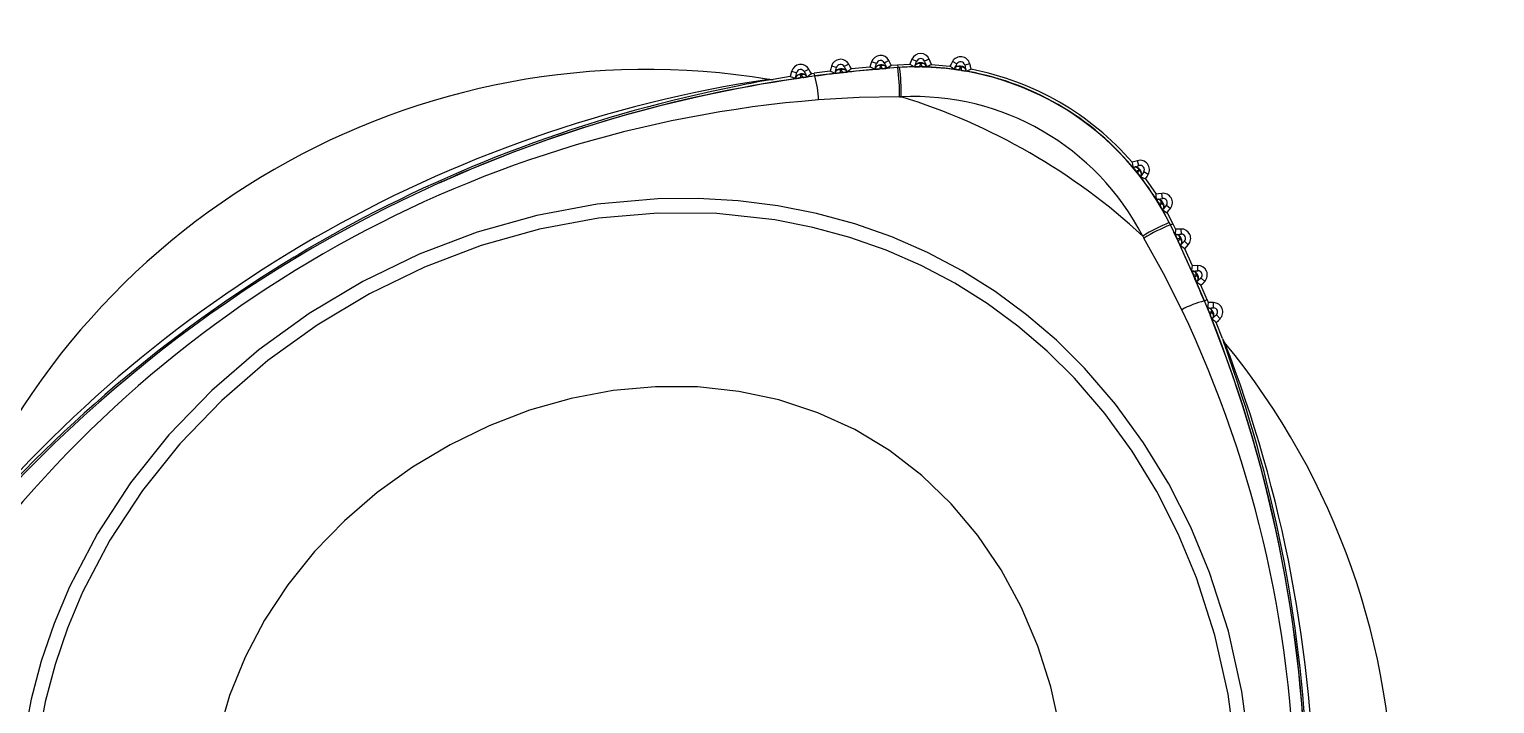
# Model space of a CAD drawing. Extents: x 408 to 498, y 628 to 778.
# Drawn here: x 439.228 to 443.537, y 652.094 to 654.078 of the extents above; entities that cross this region are included whole.
import ezdxf

# ---------------------------------------------------------------- set-up
doc = ezdxf.new("R2010")
doc.units = 0
doc.header["$MEASUREMENT"] = 0
doc.layers.add('1', color=4, linetype='Continuous')
doc.layers.add('JET', color=3, linetype='Continuous')

# ---------------------------------------------------------------- blocks, each defined once
blk = doc.blocks.new('Diverter_1646301-1')
at = {"layer": '1', "color": 3, "linetype": 'Continuous'}
for p, q in [((0.5559294345224046, 2.200523259367529), (0.541324829902706, 2.20467607806048)), ((0.5919075988995814, 2.210551916848956), (0.5786438421236255, 2.203161762220653)), ((0.6543197412425172, 2.201974949264148), (0.5996602360071179, 2.196637370924307)), ((0.6735046196171623, 2.212421895246806), (0.6591375389202412, 2.217022042105516)), ((0.683297659820461, 2.196457999663089), (0.6861880597636514, 2.206006916019859)), ((0.7125719883075874, 2.198707253679515), (0.6859308827345814, 2.196375573948611)), ((0.6861880597636514, 2.206006916019859), (0.690706807562691, 2.197071645907528)), ((0.6964564411424305, 2.214362272831394), (0.7098473931156803, 2.221308765918252)), ((0.7023789193921246, 2.201742485282928), (0.7040978328684204, 2.198298058406571)), ((0.7040978328684204, 2.198298058406571), (0.717182328381881, 2.207169235925974)), ((0.717182328381881, 2.207169235925974), (0.7098473931156803, 2.221308765918252)), ((0.717182328381881, 2.207169235925974), (0.7353690049545065, 2.20848394073839)), ((0.7353690049545065, 2.20848394073839), (0.7717746977261726, 2.21025052033071)), ((0.7353690049545065, 2.20848394073839), (0.7359292651489966, 2.200508739535262)), ((0.7414225283570204, 2.200877015280909), (0.7359292651489966, 2.200508739535262)), ((0.7717746977261726, 2.21025052033071), (0.7855501319245093, 2.202695367608481)), ((0.7779098401858136, 2.224989616730078), (0.7717747710586593, 2.21025052033071)), ((0.7779098401858136, 2.224989616730078), (0.7917630068195223, 2.219223336675974)), ((0.7855501319245093, 2.202695367608481), (0.7869139695026774, 2.206128061287046)), ((0.8001355234328287, 2.202556329214666), (0.803882520147198, 2.211731983216726)), ((0.8075783307862139, 2.20246715691146), (0.8001355967653154, 2.202555155894885)), ((0.803882520147198, 2.211731983216726), (0.8075783307862139, 2.202468183566264)), ((0.8289136843183869, 2.224701566724328), (0.8149962784267828, 2.219092071525694)), ((0.8211054611863133, 2.202284119025926), (0.819697184121523, 2.20594282342693)), ((0.8350335002884179, 2.209518075458647), (0.8894899845357997, 2.204964274731207)), ((0.9100876132569056, 2.210981938547974), (0.8971134831351577, 2.218363586607879)), ((0.9036067814573556, 2.198454403267128), (0.9020288863519994, 2.195572583224831)), ((0.9165318521458374, 2.193360288781442), (0.9213030103623439, 2.201904403412435)), ((0.9213030103623439, 2.201904403412435), (0.923642243339323, 2.192264994767704)), ((0.9478061041963457, 2.211407413632848), (0.9333232315037208, 2.207793588713397)), ((0.3567680085855258, 2.165747527766413), (0.3695938970864319, 2.16574298115227)), ((0.4199967448284383, 2.173681516112303), (0.369594007085162, 2.165743127817244)), ((0.424001945226685, 2.189097618024178), (0.4199967448284383, 2.173681516112303)), ((0.4388190307251136, 2.185248102494111), (0.424001945226685, 2.189097618024178)), ((0.4357118232865105, 2.170976867356636), (0.4349549220302933, 2.167853636769799)), ((0.4475361000247844, 2.169022263269724), (0.4374515631888869, 2.167438134903044)), ((0.4519750620788514, 2.178940335361975), (0.4566168984559624, 2.170829322394422)), ((0.4690167252121, 2.172396730954251), (0.4589538581258665, 2.170815975881936)), ((0.461237431745829, 2.188373239725593), (0.4744367659326656, 2.196128443470151)), ((0.468129255464234, 2.175496055150596), (0.4696497312328987, 2.172813406140783)), ((0.4823875474178934, 2.182596106463528), (0.490734067664846, 2.183712666898259)), ((0.4918012020038844, 2.175674839751927), (0.490734067664846, 2.183712666898259)), ((0.5370321661585962, 2.18957941245845), (0.4907526207838515, 2.183715160202791)), ((0.5664658828044509, 2.184906079778521), (0.4918012020038844, 2.175674839751927)), ((0.5525754632677646, 2.186653006264542), (0.5516987000628717, 2.183365950903553)), ((0.5664656994732411, 2.184907986423163), (0.5689554473781229, 2.19423015873263)), ((0.573540121082246, 2.185705550542963), (0.566465992803181, 2.184906079778521)), ((0.5689554473781229, 2.19423015873263), (0.5735397910860627, 2.185707457187604)), ((0.6832978064854345, 2.196455946353474), (0.5735399744172724, 2.185705550542963)), ((0.6907069542276645, 2.197070032592833), (0.6832978798179212, 2.196455946353474)), ((0.9236421700068362, 2.192264701437761), (0.9165317788133507, 2.193359555456581)), ((0.937075654822074, 2.190180738845207), (0.9361899450538687, 2.193983321584113)), ((0.7414184217377908, 2.114332215053828), (0.7463210651020376, 2.114322388500678)), ((1.441231950765527, 1.926527864585708), (1.425357374149989, 1.921979343797275)), ((1.431950257988433, 1.907755921440799), (1.428214554476931, 1.906621761209379)), ((1.446253612754859, 1.898824024622833), (1.43676336238704, 1.895997203945171)), ((1.441212884319114, 1.890454734638919), (1.43676336238704, 1.895997203945171)), ((1.441212884319114, 1.890454734638919), (1.446253612754859, 1.898824024622833)), ((1.445343703266204, 1.912178457017959), (1.441231950765527, 1.926527864585708)), ((1.45040716477267, 1.878966174022416), (1.452113905056258, 1.881773634923725)), ((1.472602415037912, 1.886104798223087), (1.45972273715838, 1.893649977727197)), ((1.464810105055335, 1.87280301855305), (1.495981838290149, 1.827919283720448)), ((1.500553972139137, 1.812850044468256), (1.496681136878458, 1.8122402115131)), ((1.514291933437036, 1.81535361554679), (1.512191251037635, 1.830211070578866)), ((1.507389293176928, 1.794239139463016), (1.503641123142771, 1.800557759803109)), ((1.513474716210936, 1.802048609247358), (1.503641269807744, 1.800557759803109)), ((1.507389439841901, 1.79423928612799), (1.513474716210936, 1.802048609247358)), ((1.517105994262096, 1.784551478042374), (1.514815087393515, 1.781653964848029)), ((1.514815087393515, 1.781653964848029), (1.528245638909304, 1.773501739023239)), ((1.526022197928015, 1.795298500558523), (1.537942686888179, 1.786184592509834)), ((1.528245638909304, 1.773501739023239), (1.544918659634483, 1.741090246776892)), ((1.534458807134257, 1.744241637038431), (1.525624589187899, 1.761461571445615)), ((1.537736035942096, 1.737589940546066), (1.534458953799231, 1.744241783703405)), ((1.537736035942096, 1.737589940546066), (1.544918659634483, 1.741090393441866)), ((1.557389582235984, 1.696660440033813), (1.537736035942096, 1.737589940546066)), ((1.544918659634483, 1.741090246776892), (1.552873474406447, 1.724682836316703)), ((1.552873474406447, 1.724682836316703), (1.551733154246193, 1.708915618460946)), ((1.568786183914803, 1.725400321361583), (1.569465682731845, 1.710330055454584)), ((1.456557560389442, 1.7047303868091), (1.459870282120598, 1.699025706043393)), ((1.557473914595107, 1.69581858309235), (1.548207034980223, 1.715704153372545)), ((1.551733154246193, 1.708915618460946), (1.555575483192612, 1.70914925576195)), ((1.56054067916758, 1.68998249051139), (1.557389435571011, 1.696660293368843)), ((1.567364120342603, 1.697259713110959), (1.557389582235984, 1.696660293368843)), ((1.561410549118769, 1.687370827348211), (1.557473914595107, 1.69581858309235)), ((1.606109339421195, 1.589554237333807), (1.56054067916758, 1.68998249051139)), ((1.560540825832547, 1.689982637176364), (1.567364120342603, 1.697259713110959)), ((1.590428653899146, 1.679340920110384), (1.579261289572159, 1.689483096280433)), ((1.566902125679604, 1.676789976245772), (1.569486362492945, 1.679544051097132)), ((1.602513700958312, 1.617639699554815), (1.579806443274492, 1.667644975222938)), ((1.604423718893628, 1.60191589453089), (1.600892906348541, 1.601806922456412)), ((1.618440196974078, 1.617883016743995), (1.602513700958312, 1.617639699554815)), ((1.618672220960377, 1.602701138793012), (1.618440196974078, 1.617883016743995)), ((1.615781307689787, 1.589844927309066), (1.606109339421195, 1.589554237333807)), ((1.608954053225482, 1.583028086057794), (1.606109339421195, 1.589554237333807)), ((1.608954053225482, 1.583028086057794), (1.615781307689787, 1.589844927309066)), ((1.638294380950178, 1.513752059673699), (1.608954053225482, 1.583028086057794)), ((1.615001050036724, 1.569468029371393), (1.617409288883209, 1.571870841613901)), ((1.645783534434841, 1.516844637281309), (1.62771543649238, 1.559873206878272)), ((1.638643003589529, 1.571139130066697), (1.627744329491939, 1.581710594610904)), ((1.645783534434841, 1.516844637281309), (1.638294380950178, 1.513752059673699)), ((1.651067873389707, 1.482395968568603), (1.638294380950178, 1.513752059673699)), ((1.645783534434841, 1.516844637281309), (1.64898992406102, 1.50905790056769)), ((1.664568090767375, 1.493629918793054), (1.664684689420419, 1.508938515280171)), ((1.646886748357083, 1.493135364506188), (1.649970232736408, 1.493159857556574)), ((1.65169765278111, 1.480826800029106), (1.651067873389707, 1.482395968568603)), ((1.654260623173457, 1.474433673883048), (1.65169765278111, 1.480826800029106)), ((1.661030238303617, 1.480892065941816), (1.651697799446083, 1.480826800029106)), ((1.654260623173457, 1.474433673883048), (1.661030238303617, 1.480892065941816)), ((1.654953615167955, 1.472702733879011), (1.654260623173457, 1.474433673883048)), ((1.683813175113187, 1.461745247127503), (1.673070845876154, 1.472652427793484)), ((1.66226515737106, 1.462825874644), (1.659938904244136, 1.460608886921499)), ((1.690791787828985, 1.402948579684953), (1.672465119540227, 1.450568642907253)), ((1.690791787828985, 1.402948579684953), (1.697208380370633, 1.391843694636201))]:
    blk.add_line(p, q, dxfattribs=at)
at = {"layer": '1', "color": 3, "linetype": 'Continuous', "flags": 128}
for points in [[(0.541324829902706, 2.20467607806048), (0.5389209176729111, 2.196222015722526), (0.5370321661585962, 2.18957941245845)], [(0.5996601993408746, 2.196637370924307), (0.5953187694934456, 2.204429534241907), (0.5919075988995814, 2.210551916848956)], [(0.6591375389202412, 2.217022042105516), (0.656439636753305, 2.208595699447343), (0.6543197412425172, 2.201974949264148)], [(0.6697846825901905, 2.198987090446813), (0.6691725763279663, 2.196962673833049), (0.6686916618835284, 2.195371945542611)], [(0.6861880597636514, 2.206006916019859), (0.6842371223010417, 2.206004276050358), (0.6819287623007497, 2.206058688755107), (0.6768164613584844, 2.205341497040166), (0.6724878646961372, 2.202871365575341), (0.6697846825901905, 2.198987090446813)], [(0.6960741588919177, 2.206289979416553), (0.6913606400095631, 2.206791133627178), (0.6861880597636514, 2.206006916019859)], [(0.7023789193921246, 2.201742485282928), (0.6998703617045265, 2.204550239514177), (0.6960741588919177, 2.206289979416553)], [(0.7359292651489966, 2.200508739535262), (0.7132973199284933, 2.198851718677311), (0.7125652417188633, 2.198795839322834)], [(0.803882520147198, 2.211731983216726), (0.8019484491564199, 2.211887301422479), (0.7996612822446352, 2.212140298499833), (0.7945058618004879, 2.211880701498721), (0.7899643809307264, 2.209791165637217), (0.7869139695026774, 2.206128061287046)], [(0.8138118854423197, 2.211095457236596), (0.8091402394095795, 2.212028686455852), (0.803882520147198, 2.211731983216726)], [(0.8350335002884179, 2.209518075458647), (0.8316063798788065, 2.218020830567426), (0.8289136843183869, 2.224701566724328)], [(0.8971134831351577, 2.218363586607879), (0.8928443591191098, 2.210859913290953), (0.8894899845357997, 2.204964274731207)], [(0.8894899845357997, 2.204964274731207), (0.895773918609919, 2.200293875350724), (0.9020288863519994, 2.195572583224831)], [(0.9361899450538687, 2.193983321584113), (0.934344826368843, 2.197552707016936), (0.9309325924539209, 2.200770389845989), (0.9263600186100192, 2.203120549363412), (0.9210310935035508, 2.204412521105112), (0.9158821996506816, 2.204584559117713), (0.9104240627035409, 2.203608357061547), (0.9089775060809515, 2.203093269678547), (0.9067919779950273, 2.201942682970227), (0.9050420448770709, 2.20042470050609), (0.9036067814573556, 2.198454403267128)], [(0.9213030103623439, 2.201904403412435), (0.9194131588607348, 2.202299518848029), (0.9171680847960246, 2.202835432657103), (0.9119853846670196, 2.203267361000766), (0.9071584204285159, 2.201764485028782), (0.9036067814573556, 2.198454403267128)], [(0.931064150934148, 2.199906093163751), (0.9265580896552166, 2.201477168347893), (0.9213030103623439, 2.201904403412435)], [(0.9518042646759142, 2.195384998725153), (0.9495653505400412, 2.204357521740469), (0.9478061041963457, 2.211407413632848)], [(0.3602332985541992, 2.165287879742973), (0.3593045426165986, 2.165244906906068), (0.3518477654245942, 2.164836298293014)], [(0.4519750620788514, 2.178940335361975), (0.4500111814324299, 2.178842509825397), (0.4476746250911958, 2.178787363795784), (0.4425216246191042, 2.177811308404593), (0.4382497139685739, 2.175077179989476), (0.4357118232865105, 2.170976867356636)], [(0.4616985464190009, 2.179665446985425), (0.4570366902731564, 2.179941910458361), (0.4519750620788514, 2.178940335361975)], [(0.468129255464234, 2.175496055150596), (0.4655177756322644, 2.178134264673773), (0.4616985464190009, 2.179665446985425)], [(0.4696497312328987, 2.172813406140783), (0.4760152843641521, 2.177710549568566), (0.4823875474178934, 2.182596106463528)], [(0.4823875474178934, 2.182596106463528), (0.477935092186371, 2.190174285586423), (0.4744367659326656, 2.196128443470151)], [(0.5689554473781229, 2.19423015873263), (0.5669940600362366, 2.194173839383236), (0.5646635902913602, 2.194168266114286), (0.5595090865032901, 2.193306609401553), (0.5551944963458055, 2.190677786436606), (0.5525754632677646, 2.186653006264542)], [(0.5787282478152349, 2.194753752684029), (0.5740552451314898, 2.195130095003158), (0.5689554473781229, 2.19423015873263)], [(0.5850880076800777, 2.190429629303338), (0.5825275305922588, 2.193134864718893), (0.5787282478152349, 2.194753752684029)], [(0.5867590717091389, 2.187317398589425), (0.5858232758528601, 2.189060365121193), (0.5850880076800777, 2.190429629303338)], [(0.937075654822074, 2.190180738845207), (0.9444328098315964, 2.192811615119766), (0.9518042646759142, 2.195384998725153)], [(0.7414184217377908, 2.114332215053828), (0.62224931838945, 2.111905496420821), (0.5030035825930241, 2.105287532872101)], [(1.425357374149989, 1.921979343797275), (1.426814490650585, 1.914308619076809), (1.428214554476931, 1.906621761209379)], [(1.452113905056258, 1.881773634923725), (1.453294118089005, 1.8856199238244), (1.453100813655404, 1.890300003093056), (1.451502898781321, 1.895120440740286), (1.448583679171065, 1.899834399617561), (1.444728737037018, 1.903786727293266), (1.440338027758862, 1.906633054412254), (1.436641923789907, 1.90799498534578), (1.434470548873819, 1.908164676718823), (1.431950257988433, 1.907755921440799)], [(1.452517087065331, 1.890183257775043), (1.450108408223926, 1.894717845391099), (1.446253612754859, 1.898824024622833)], [(1.45040716477267, 1.878966174022416), (1.457623374743726, 1.875909822662983), (1.464810105055335, 1.87280301855305)], [(1.464810105055335, 1.87280301855305), (1.469173827978572, 1.880251985835276), (1.472602415037912, 1.886104798223087)], [(1.772045062517563, 0.1834248793934705), (1.748144098623534, 0.3650134766665012), (1.708402877717511, 0.5429352112994401), (1.653032890689659, 0.7153942623710989), (1.597764982482587, 0.8482575475230902), (1.532987464131338, 0.9756209695433071), (1.458986625662007, 1.096631451619892), (1.376144382662666, 1.210490989638124), (1.284850570629906, 1.316406566092347), (1.202610534007157, 1.39804204969894), (1.115076258543908, 1.473229554459802), (1.022551927392882, 1.541588631436579), (0.9253415770418059, 1.602738538360967), (0.8237789436353466, 1.65635015903495), (0.7183161219508634, 1.702299268226923), (0.6094346864251676, 1.740512386785717), (0.4976162481613073, 1.77091647555509), (0.3833472215401912, 1.793456388505422), (0.2671331423884808, 1.808148258783682), (0.1494843956435119, 1.815026259328434), (0.0309113043683098, 1.814124416413268), (-0.1475650828155679, 1.798321558969228), (-0.3252505126783234, 1.765580950524864), (-0.5004231957352019, 1.716394505397538), (-0.6713971906290226, 1.651388483019325), (-0.8365422428592879, 1.571396820423168), (-0.9942366411601427, 1.477277947692421), (-1.14290175710137, 1.369964507386438), (-1.280986681932532, 1.250437688170454), (-1.406984946389834, 1.119723264861292), (-1.519567032498635, 0.9790236702350157), (-1.617449328420662, 0.8295866565441514), (-1.699468927589919, 0.6727295685706167), (-1.744852349983418, 0.5647393427495864), (-1.782466782124956, 0.454509946128983), (-1.812045293764804, 0.3424711437441204), (-1.833392380494772, 0.2290712537493249)], [(1.512191251037635, 1.830211070578866), (1.503114009232036, 1.828927605405568), (1.495981838290149, 1.827919283720448)], [(1.517105994262096, 1.784551478042374), (1.518738375404695, 1.788195222616196), (1.519135250819957, 1.792840102291478), (1.518170048636719, 1.797798991672636), (1.515898061549571, 1.802821826981745), (1.512617752777317, 1.807222362813047), (1.508675398319724, 1.810608563695364), (1.505187705276526, 1.812448475773877), (1.502949451133027, 1.812915163715992), (1.500553972139137, 1.812850044468256)], [(1.513474716210936, 1.802048609247358), (1.512601912960292, 1.803695803552159), (1.511638764086676, 1.805648060999516), (1.508853742926142, 1.80959349542152), (1.504964041193645, 1.812173038955748), (1.500553972139137, 1.812850044468256)], [(1.73106378927006, 0.1792632791352986), (1.707733058788648, 0.3567311223449643), (1.668937533624529, 0.5306136669723074), (1.614881224754292, 0.6991550033017404), (1.560921274770905, 0.8289975766825854), (1.497673472081587, 0.9534626055186166), (1.425416333468881, 1.071715712781966), (1.344521801302754, 1.182976787484534), (1.255369444531723, 1.286470191919896), (1.175054679001413, 1.366234230478916), (1.089565646578009, 1.439693288540276), (0.999198683838209, 1.506475277069043), (0.9042504940211344, 1.566207813700352), (0.8050464533680071, 1.618569115484792), (0.7020281701106796, 1.663438183820151), (0.5956662188130153, 1.700744326189746), (0.4864310640401754, 1.730416996741859), (0.3747980103014044, 1.752402809426538), (0.2039342708005734, 1.771010487802386), (0.03046950593034126, 1.772475524211494), (-0.1439134274997969, 1.756973769955746), (-0.3175316451806651, 1.724925713510963), (-0.4887028677960998, 1.676814615961135), (-0.6557798643750417, 1.613255003540534), (-0.8171697799849653, 1.53506438680521), (-0.9712881929292436, 1.443083742706794), (-1.116591014378649, 1.338224594048626), (-1.251560848528939, 1.22144414977295), (-1.37472349241024, 1.09374347164875), (-1.484777807720064, 0.956296026120036), (-1.580467462305009, 0.810319645784972), (-1.660653455989561, 0.6571001424564145), (-1.705024303413751, 0.5516163843471205), (-1.741800545238135, 0.4439468048219588), (-1.770720971146901, 0.3345109757006597), (-1.791593743356188, 0.2237464535952043)], [(1.518539937697064, 1.792767063135237), (1.516740945145841, 1.797520621555059), (1.513474716210936, 1.802048609247358)], [(1.517105994262096, 1.784551478042374), (1.518664602923586, 1.788280728295092), (1.518539937697064, 1.792767063135237)], [(1.528245638909304, 1.773501739023239), (1.533675909511686, 1.780604136975729), (1.537942686888179, 1.786184592509834)], [(1.568786183914803, 1.725400321361583), (1.559875113522914, 1.724998459337264), (1.552873474406447, 1.724682836316703)], [(-1.039209694960917, 1.642366533908316), (-1.001199267393957, 1.665903768670837), (-0.9025015142254915, 1.722113559330541)], [(1.571119770290352, 1.488035676751547), (1.517288005492823, 1.594609192271868), (1.459870282120598, 1.699025706043393)], [(1.567364120342603, 1.697259713110959), (1.566651768571752, 1.698987133155654), (1.565870924258803, 1.70101829635815), (1.563458725458062, 1.705177714974859), (1.55984974048269, 1.708078454798599), (1.555575483192612, 1.70914925576195)], [(1.569486362492945, 1.679544197762105), (1.571415740204614, 1.683021184262326), (1.572214184314248, 1.687599331375182), (1.571693963657218, 1.692603100237882), (1.569887637857377, 1.697790786975951), (1.567029724205575, 1.702451066473337), (1.563424112524572, 1.7061678502034), (1.56011637740248, 1.708317518703581), (1.557936789247933, 1.708989097612111), (1.555575483192612, 1.70914925576195)], [(1.571609924628042, 1.687595518085899), (1.570231567217611, 1.69248342162042), (1.567364120342603, 1.697259713110959)], [(1.569486362492945, 1.679544197762105), (1.571352527601519, 1.683122529758244), (1.571609924628042, 1.687595518085899)], [(1.579806443274492, 1.667644975222938), (1.585754881224297, 1.674194739559503), (1.590428653899146, 1.679340920110384)], [(1.617409288883209, 1.571870841613901), (1.619462891826487, 1.575295322054011), (1.620413720842421, 1.579851762750955), (1.620058938274241, 1.584867998136311), (1.618416730578495, 1.590122270771836), (1.615701081949901, 1.594871575907458), (1.612201509043928, 1.598698358366807), (1.608953759895542, 1.600948639038037), (1.606789571563091, 1.601685483859278), (1.604423718893628, 1.60191589453089)], [(1.619809167826276, 1.57995428156665), (1.618552982337832, 1.584940157302718), (1.615781307689787, 1.589844927309066)], [(1.617409288883209, 1.571870841613901), (1.619413759060734, 1.575433333793022), (1.619809167826276, 1.57995428156665)], [(1.627715289827407, 1.559873206878272), (1.633834885799985, 1.566182147330185), (1.638643003589529, 1.571139130066697)], [(1.64898992406102, 1.50905790056769), (1.647944936132809, 1.501096632536939), (1.646886748357083, 1.493135364506188)], [(1.664684689420419, 1.508938515280171), (1.65589564428555, 1.509005394507579), (1.64898992406102, 1.50905790056769)], [(1.66226515737106, 1.462825874644), (1.664400599368918, 1.466205915597477), (1.665457760489836, 1.470740356548561), (1.665220456564526, 1.475761138548059), (1.663699834130881, 1.481053544076406), (1.661093304241739, 1.485862101860871), (1.657680263669477, 1.489766323425634), (1.654480913961969, 1.49209008324803), (1.652331832121682, 1.492875620840103), (1.649970232736408, 1.493159857556574)], [(1.664856580768046, 1.470884528216413), (1.663704967404918, 1.47591396344928), (1.661030238303617, 1.480892065941816)], [(1.66226515737106, 1.462825874644), (1.66435835985687, 1.466355953864223), (1.664856580768046, 1.470884528216413)], [(1.672465119540227, 1.450568642907253), (1.678819966128493, 1.456827570603586), (1.683813175113187, 1.461745247127503)], [(1.213600140387619, 0.2545005216549221), (1.186200776907405, 0.3785395437455534), (1.148000124871267, 0.4987523517036045), (1.099273621097325, 0.6139184912945339), (1.040320168799305, 0.7228271698388511), (0.971568249694009, 0.8243426504566891), (0.8935298712000161, 0.9173776690415494), (0.8067491603648591, 1.000876531122238), (0.711893002817952, 1.07390608081198), (0.6096616871361675, 1.135568508482351), (0.5009156967124682, 1.185243641297646), (0.3867639287367624, 1.222741621451114), (0.2683400667793165, 1.247921797234241), (0.1468163581315736, 1.260788128601284), (0.02339011833702642, 1.261437707763953), (-0.1007409520652516, 1.25001279974547), (-0.2243791662860559, 1.226828880901408), (-0.3463272225316985, 1.192246747063837), (-0.4654128368445214, 1.14672025298978), (-0.5805023439873835, 1.090847791766556), (-0.6904673036627855, 1.025243156303567), (-0.7941999920005856, 0.9505561457609559), (-0.8906061049756033, 0.8674600256944274), (-0.9786223215380971, 0.7766588613038934), (-1.057308005887691, 0.6789796230361205), (-1.125754715185465, 0.5752806309757261), (-1.183137532294261, 0.4664686413144494), (-1.228760971915065, 0.3535256127086193), (-1.261953235141874, 0.2374430737040143)]]:
    blk.add_lwpolyline(points, dxfattribs=at)
at = {"layer": '1', "color": 3, "linetype": 'Continuous'}
for centre, radius, start, end in [((0.803352774797645, 2.214399091225985), 0.02755905511821821, 21.9522118105316, 157.400587093329), ((0.4506754824019694, 2.182167636395668), 0.02755905511819733, 30.43611624762704, 165.4361162471617), ((0.5678330739141728, 2.197138496463385), 0.027559055118086, 29.12477821627631, 164.1270098470205), ((0.2910501888224672, 2.257233172880163), 0.2708819467834236, 344.8968894433539, 347.9155684080073), ((0.5678330532629872, 2.197138520555352), 0.0123754836652111, 29.12440888482863, 164.1271441853331), ((0.6629522958465515, 2.237836266272275), 0.0911604991231226, 202.3564570751195, 211.3345895498689), ((-1.37295766274687, -2.229484895675064), 4.873160168723644, 65.23118232647238, 65.41713992093834), ((0.6853840893519703, 2.208618333986216), 0.02755905511815517, 27.41831338307526, 162.2458421499125), ((0.464036031812924, 2.263188840518048), 0.2155327631912958, 342.6700046719748, 346.3764459600303), ((0.6870395012175834, 2.189035918565878), 0.01991869944720613, 39.63700534593625, 150.0271587868502), ((0.6853841022050489, 2.208618421129749), 0.01247351281375331, 27.41833644359112, 162.2464050194738), ((0.6491085977946511, 2.724997203873649), 0.5295618998849371, 274.5053463838278, 275.960286708413), ((0.9864754890516068, -1.409407472950925), 3.61858507794099, 94.34117941415704, 94.68835591324887), ((0.7796026207416702, 2.245683247571272), 0.08884982071228452, 200.6412763824536, 209.6401431254788), ((0.1818255446669426, 2.121951101770517), 0.5596447404409651, 359.2199631174817, 8.069288705685002), ((0.7943880499945308, 1.375708715192651), 0.8268664160267256, 89.60173902785691, 93.67263675216664), ((0.2133082122236516, 2.127572592873619), 0.5331775213280118, 358.5759734355354, 7.902395483113147), ((0.7917250860650142, 1.37119551879929), 0.8309085331021712, 28.00275478244826, 92.15243830286668), ((0.7998804248764557, 2.940883156993536), 0.7383268718482929, 268.8878681020079, 270.0197962061095), ((0.6645647052584067, 2.258878066743094), 0.1332362771047259, 336.6770576478031, 342.6848616597937), ((0.8032420513069383, 2.194792760822029), 0.01987700410119062, 34.12172106934375, 145.2307991294287), ((0.8033527569577501, 2.214399076505238), 0.0125537163605732, 21.95221120257595, 157.4003673570626), ((0.8220924255086075, 2.767922871972225), 0.5656396140063191, 268.5296435458841, 269.9000265938045), ((0.7936786571103625, 1.379919328662474), 0.8226652604099755, 81.41158065774378, 89.03188991601229), ((0.810852599684381, 2.201777995488698), 0.009776117103469196, 25.21528547975102, 72.3798173281625), ((0.9007598575253866, 2.242337954114031), 0.08885810349716665, 195.1654243359874, 204.1788981295925), ((1.28469341002733, 1.326731309414587), 0.9907101032738765, 116.9926614590075, 117.9003372899523), ((0.9210669907641744, 2.204735175899209), 0.02755905511818768, 14.01106281216777, 150.3622172401595), ((0.7859241305589251, 2.267274933992674), 0.1363285434963226, 329.6810069175123, 335.6115044815974), ((0.9210669946817518, 2.204735117888625), 0.01263208552940934, 14.01165286909877, 150.3618874315438), ((0.9268483256561524, 2.191078140576373), 0.009782940747015209, 17.27534356946128, 64.4729988034646), ((1.022268580956037, 2.219054057078083), 0.08965530289383726, 187.2152532290415, 196.2384048551298), ((0, 0), 2.194936901294259, 80.64556153000218, 159.3546186651778), ((0.9220159492335682, -1.596537037114356), 3.804509216909187, 98.54424790133613, 141.3979511025036), ((1.016174825254225, -1.759891649549058), 3.970347806156065, 98.20493702418726, 114.2416875618798), ((1.00772964042342, -1.728615403678287), 3.937569080138965, 98.32743421793838, 114.2989865554256), ((0.5877694018832713, 0.7508295107400826), 1.431635665819769, 98.76580209881358, 103.0395165215066), ((-1.347059753710298, -2.38385962214241), 4.888115168028679, 68.61945020898385, 68.80761921057008), ((0.3825089519132092, 2.612818908342462), 0.4480453913246488, 276.7221707078992, 278.605396273416), ((0.1664841714441394, 2.23706838631805), 0.2772212426838578, 346.2074534598999, 349.2264672607306), ((0.4534750509256469, 2.162085503371742), 0.01986425457126116, 42.46267288111728, 153.4097948060918), ((0.450675477954988, 2.182167599320444), 0.01225009553913279, 30.43622207605593, 165.4356207370811), ((0.3414993789252918, 2.203420500158181), 0.1131554463412847, 342.7236836565357, 347.5057860469037), ((0.9916372540331508, -1.587992017488109), 3.796705886691066, 98.10090846542491, 98.20865008654286), ((0.4195980381790179, 2.457944493257195), 0.2894907750132049, 277.3468080594871, 279.9562206069064), ((1.026060063940292, -1.832865535762895), 4.043986705429443, 97.59164938472323, 98.0948525418343), ((0.5466405306518922, 2.225797844575098), 0.09324317857569993, 203.6635768831001, 212.6474878309879), ((0.2364570976299376, 2.098950856162226), 0.2666217593734454, 1.361850662870655, 16.72410123317261), ((1.052108761412846, -1.984594148323097), 4.196974393224965, 95.00530968358927, 97.6611942233189), ((-1.35550462939009, -2.298065999249339), 4.870385699688233, 66.94641493876519, 67.13379870409302), ((0.5121737037124063, 2.632998248599989), 0.4513661800226957, 275.0236810185074, 276.9084480597006), ((0.5701343491364597, 2.177327255877216), 0.019881752770733, 41.22479476758528, 152.026653254296), ((0.5441655683279549, 2.482196509469556), 0.2979394176065661, 275.6580193429655, 278.2191814665583), ((3.438641494909845, -1.746798210953834), 4.859063591373661, 125.7510899450111, 125.9387572759998), ((0.6425599291560218, 2.645014666361213), 0.4504014252203239, 273.3260979702207, 275.1893299513017), ((1.054784992973815, 3.148597620817576), 0.9651896965824429, 260.8937734545919, 261.7646675223397), ((0.7945774665389962, 1.376246303693129), 0.826162044116623, 38.98485593614377, 81.0123237161983), ((1.013470376327277, 2.726775252698744), 0.5420053743013703, 260.4601939803051, 261.8972775723734), ((0.7939210385130195, 1.375110478207468), 0.8353307142169036, 40.89489611185995, 79.10516927834423), ((1.045213115043438, -1.826454332450993), 4.047953354431228, 101.1163535121068, 118.7612133757232), ((0.7827580176059783, 1.356930061972651), 0.7582682822005098, 27.30176599993017, 92.7542862053532), ((0.2006627962222751, 0.3475711895781401), 1.849095115263433, 47.21928930759924, 72.8367806552123), ((0.7764665131536646, -1.343483476613923), 3.459595853610039, 94.53366135225781, 145.4881588071892), ((2.229334290300258, 2.54248386275972), 1.022796872948709, 218.4396177415648, 219.2035468304663), ((1.394484367673186, 2.043711628274696), 0.1410235695116908, 285.4068349394535, 291.1397652035471), ((1.432892808313191, 1.893346805425104), 0.01443991085389462, 22.29102025877659, 93.74258394122526), ((1.448823175563781, 1.900035000538974), 0.02755905511807356, 329.6377827590211, 105.988937188148), ((1.448823177190583, 1.900035036976092), 0.01263207778251673, 329.6378483533402, 105.9886824958026), ((1.015989099335798, -1.759880006571816), 3.970260936680511, 114.2393126353369, 141.8036359034443), ((0.7928910197009458, 1.373607890487939), 0.8291271919620055, 30.99337309053483, 38.56210395350224), ((1.987988458815749, 2.3186027198484), 0.6944594589541089, 218.0624172261152, 219.27646385362), ((1.531892516826247, 1.839037318826666), 0.09050425188627587, 142.884305188318, 151.8226520460737), ((1.443001549732706, 1.886424984280914), 0.01023083918284614, 332.9582224426372, 21.55212525100524), ((0.5095717980202892, 1.776069512266972), 0.9877718189667917, 2.098553336281741, 3.008932807191689), ((2.47994801697488, 2.390140575665612), 1.14051856117389, 210.4442445396762, 211.1273919704142), ((1.48290013828499, 1.948667003510138), 0.1369594984407247, 277.4059285926992, 283.2502684287211), ((1.516049479720081, 1.802923456788584), 0.02755905511821183, 322.5994129065542, 98.04778818959906), ((1.516049452081297, 1.80292350917685), 0.01255374112178885, 322.599025827927, 98.04782268023727), ((2.28241140233429, 2.243037893326516), 0.8955887628643519, 210.0742125343514, 211.0090773754023), ((0.8966177473574533, 1.432987266203927), 0.7096090305749457, 27.57405970602905, 30.6029537799093), ((1.590295283116433, 1.73290256650731), 0.08957835712804699, 135.8490234315039, 144.7897832342199), ((1.749197319681031, 1.22430808544539), 0.5625332135668457, 112.4411664358828, 121.3468584677251), ((1.751560512223115, 1.207960811510006), 0.5711636551640387, 111.9851573537846, 120.7101119459691), ((1.570027539820082, 1.697869199721652), 0.02755905511818277, 317.7541578501003, 92.58168661652576), ((2.08782014425362, 1.948912790937378), 0.5873567090379648, 204.1172635566489, 205.4339741905466), ((1.551046128024495, 1.844718068698416), 0.1356444547308955, 271.9135406990437, 277.8044722960549), ((1.893263814616176, 1.842286595350231), 0.3659249690039406, 204.5959397692339, 206.8893715220769), ((-2.081674095147619, -0.009843635343766977), 4.019030064289185, 22.2614253538051, 24.9795365362317), ((1.570027586541947, 1.697869215525202), 0.01247350262105738, 317.7540327427587, 92.58192238030459), ((1.638130712259141, 1.621808618640806), 0.08969639820692833, 131.0197159033758, 139.9333872609027), ((1.052703589560195, -1.815155292983626), 4.041108557486439, 121.1753038862863, 139.5627649023847), ((-1.295043452858145, -2.375317926241497), 4.960878042031629, 54.58431840751042, 54.76698816477763), ((-3.282241195296621, 2.109690617381752), 4.909474972155462, 354.0621457235468, 354.2478870872023), ((1.963763923650959, 1.749062408069669), 0.3916114825197165, 202.0876431980451, 204.036108674645), ((1.603828385404384, 1.74238278568939), 0.1404681527382551, 270.2428322562005, 276.0660015967208), ((1.600923087556254, 1.587243477278097), 0.01508423838979611, 9.930965471670785, 76.58090252126816), ((1.618861216612999, 1.590327115350391), 0.02755905511825519, 315.8729901531908, 90.87522178396972), ((1.618861205750832, 1.590327064240611), 0.01237551761662897, 315.8729901628976, 90.87498980750398), ((1.955684305698909, 1.729521284657295), 0.3764068612767308, 202.9040111016505, 205.1641740403232), ((-1.298900110615776, -2.305006393224083), 4.847924506982195, 52.86578316792837, 53.05403444116232), ((1.685963439420938, 1.510213498367975), 0.09220249200588498, 129.1554562139641, 138.0319062589535), ((1.700631118209373, 1.250327517830172), 0.2706997562939281, 103.3135565024679, 118.5830246770597), ((1.664474867233864, 1.481380234820861), 0.02755905511818403, 314.5638837528983, 89.56388375308461), ((-1.52493306566069, 0.0150031614349615), 3.428610207384385, 359.7492801686481, 25.44405747016686), ((1.912614187426698, 1.590411378849765), 0.2829729577911407, 200.106385219183, 202.4400070333269), ((1.652634713967089, 1.637318712485861), 0.144183476566325, 268.9411254101154, 274.7475283702877), ((1.646151221173909, 1.478597374603041), 0.01505492474529258, 8.76727113417475, 75.30509598347203), ((-2.032309088447732, -8.672429669687176e-05), 3.970518232370777, 0.001251457843017141, 21.77306394235354), ((1.923425709596764, 1.576290544478304), 0.2877629970827121, 201.0987302111637, 203.7034706375028), ((-2.040799111336824, -0.00158430602041193), 3.97866317372037, 0.02281455464114744, 21.71358295359827), ((1.730997016185896, 1.398099920220364), 0.09441142723311306, 127.8466661743346, 136.7192887799979), ((1.664474852317625, 1.48138018071672), 0.0122500929117832, 314.5642334090498, 89.56390361456637), ((-1.379140794599053, -2.343783002384239), 4.869230233141178, 51.19203215299319, 51.38093144045427), ((6.570064830356102, 3.066925121373203), 5.155203522153182, 198.8308956310733, 199.4636596010225), ((-1.948909905771607, -0.02306902866671123), 3.91103011636388, 0.3379584419481093, 21.20924183455445), ((0, 0), 2.194936901294259, 320.6455791555846, 39.3544342452571), ((-2.110231412991872, -0.008388842290770526), 4.05376846630469, 1.835264466985694, 19.56566426506761)]:
    blk.add_arc(centre, radius, start, end, dxfattribs=at)
blk = doc.blocks.new('2018 PULSE')
at = {"layer": '1'}
for points in [[(2.585203667029532, 55.26631874076259), (2.524895157898527, 39.18451671544267), (2.97082237237646, 19.89640795126172), (3.166563010987602, 17.11899396099614), (3.33684354340437, 14.74862373487451), (4.076015100985387, 12.49386815848015), (5.012765018375148, 11.2199244824551), (8.534928519520463, 7.697773860392545), (11.40478557850088, 4.827927295282393), (14.82362955810208, 3.182164771286125), (18.65827875574792, 2.845416050635436), (22.95831884076745, 2.677338042586598), (28.26228006335725, 2.515562132757509), (33.78754674356003, 2.403786968799182), (34.69355709449508, 2.540629377580672), (35.63214481543878, 3.139638824403278), (37.01660641344256, 4.485977357000593), (38.17529868598467, 5.615659486935783), (38.90836868652787, 6.246441994007455), (39.74237500804838, 6.574189179951304), (40.50957487589392, 6.686607431384573), (41.60131061587595, 6.680405799503205), (43.17539316709735, 6.667180135837043), (48.96742992747329, 6.681590633202404)], [(35.12791482416822, 24.54315580369212), (34.48605862582258, 21.85685270559827), (33.05496509686259, 18.44495038080993), (31.60877369906768, 16.21169566002231), (30.63964602296471, 14.95278275856867), (28.95971946049224, 12.58510187097806), (27.77073116034649, 11.03980010289774), (27.162081622541, 10.49007213006507), (26.4267575625845, 9.679557499090947), (25.58747929055369, 8.620830255196779), (24.60380257993563, 7.40956869680042), (23.17127439779279, 5.992200540553199), (21.88270730324723, 4.95065473048021), (20.59017201057623, 3.885421745102803), (20.3238203796875, 3.633255209383151), (20.1833796383055, 3.420987673905756)], [(40.10089810349245, 23.6230604712888), (38.48893389487864, 23.23055805319495), (37.17970873346485, 22.32327677250225), (36.22841831241089, 20.98744847588091), (35.24384724967626, 18.78422933773163), (34.52879922974194, 17.4680732822618), (33.33489240342578, 15.6873765468647), (31.79083005564087, 13.79231757746936), (30.32948159447074, 11.88328363182302), (29.32767450872939, 10.50919508082552), (28.97057629838696, 9.303135315007921), (28.98684929202625, 8.623467819754978)], [(59.53692224971883, 9.303968898832636), (59.16153495976016, 9.505448712497241), (58.73564492732248, 9.566162322512355), (56.20778767769343, 9.566162322512355), (53.98000000056504, 9.566162322512469), (53.2690108389628, 9.491060904217761), (52.5576149991964, 9.254422273027444), (52.06993905697436, 9.006283652697903), (51.43785903291132, 8.636998841751051), (50.91004627504276, 8.374438201610587), (50.54247207454182, 8.255266807117664), (49.98000000000002, 8.187979354455479), (49.1557561076097, 8.187244087198337), (45.03656378808728, 8.186431755051672), (40.86147197372577, 8.196688802289827), (39.48000000000002, 8.187979354455479), (39.08539448682723, 8.220062226832965), (38.71775494607823, 8.312027777160097), (38.09195043689999, 8.597796877603173), (36.94368856330902, 9.238563108965991), (36.37448854409513, 9.445805501722703), (35.88150365200875, 9.544219103076784), (35.47999999943499, 9.566162322512469), (30.65046457800452, 9.565991943855124)]]:
    blk.add_spline(points, degree=3, dxfattribs=at)
at = {"layer": 'JET'}
blk.add_blockref('Diverter_1646301-1', (32.74510900247606, 6.619596862843537), dxfattribs=at)

msp = doc.modelspace()

# ---------------------------------------------------------------- block references
at = {"layer": '1'}
msp.add_blockref('2018 PULSE', (408.3006816232742, 645.1452181693146), dxfattribs=at)

doc.saveas('drawing.dxf')
